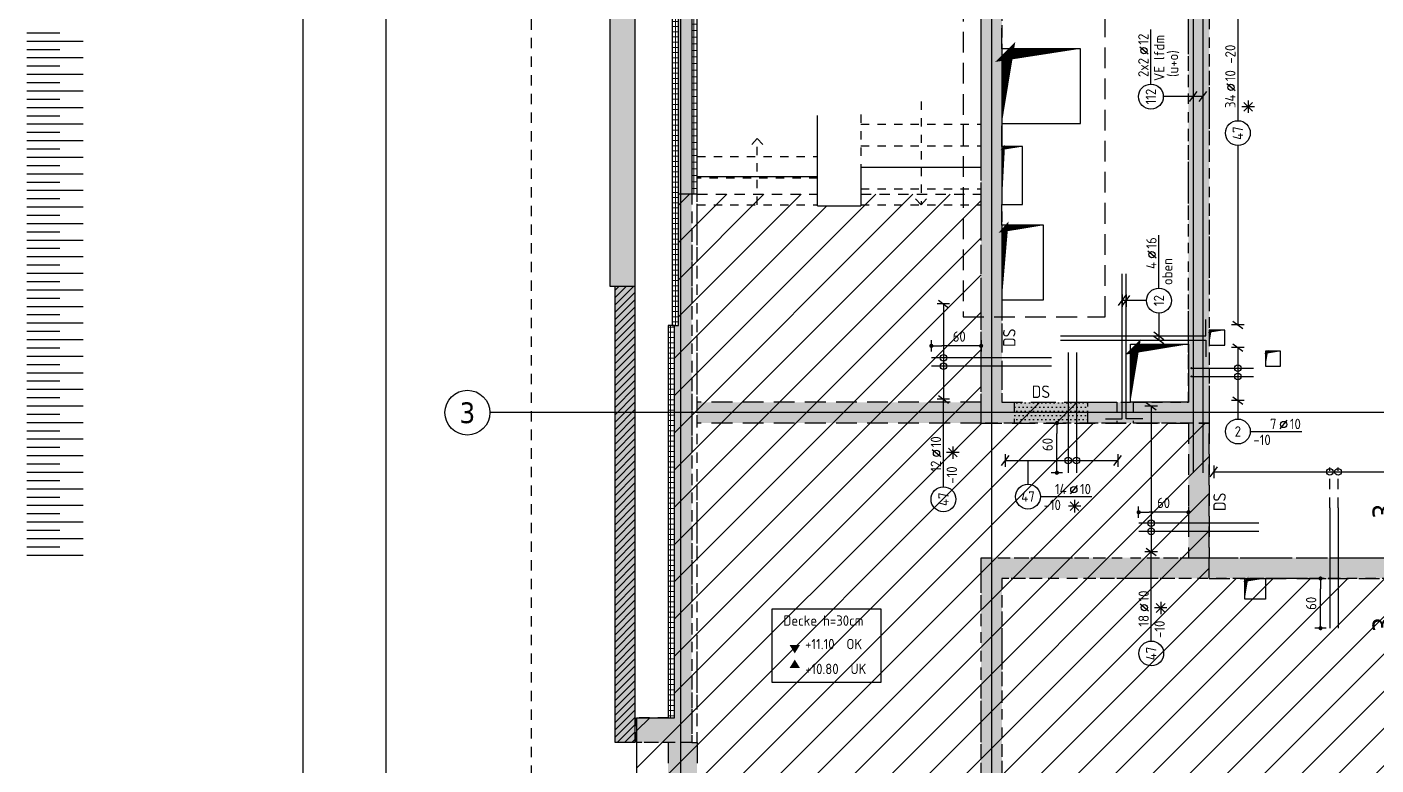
# Model space of a CAD drawing. Extents: x -10 to 101, y -7 to 49.
# Drawn here: x -3.33 to 12.94, y 25.45 to 34.35 of the extents above; entities that cross this region are included whole.
import ezdxf
from ezdxf.enums import TextEntityAlignment as Align

# ---------------------------------------------------------------- set-up
doc = ezdxf.new("R2010")
doc.units = 0
doc.header["$LTSCALE"] = 0.5
for name, pattern in [('AUSGEZOGEN', [1000.01, 1000, 0.01]), ('DASHED', [0.75, 0.5, -0.25]), ('DOT', [0.175, 0.05, -0.125]), ('HIDDEN', [0.375, 0.25, -0.125]), ('HIDDEN2', [0.187, 0.125, -0.062]), ('HIDDEN4', [0.12, 0.02, -0.1]), ('PUNKT', [0.175, 0.05, -0.125]), ('STRICHLINIE', [0.75, 0.5, -0.25]), ('STRICHPUNKT2', [0.55, 0.25, -0.125, 0.05, -0.125]), ('VERDECKT', [0.375, 0.25, -0.125])]:
    doc.linetypes.add(name, pattern=pattern)
for name, color, linetype in [('2.OG', 7, 'Continuous'), ('ACHSEN', 7, 'Continuous'), ('AFU', 7, 'Continuous'), ('Bestand', 7, 'Continuous'), ('BETON', 7, 'Continuous'), ('Brüstung 2.OG', 7, 'Continuous'), ('DETAIL', 7, 'Continuous'), ('DRUEBER', 7, 'Continuous'), ('DS', 7, 'Continuous'), ('grau_hell', 7, 'Continuous'), ('grau_mittel', 7, 'Continuous'), ('HILFE', 7, 'Continuous'), ('koten', 7, 'Continuous'), ('MASSE', 7, 'Continuous'), ('MW', 7, 'Continuous'), ('OBJEKT', 7, 'Continuous'), ('RAHMEN', 7, 'Continuous'), ('RND', 7, 'Continuous'), ('SCHATTEN', 7, 'Continuous'), ('SCHNITTE', 7, 'Continuous'), ('SCHRAFF', 7, 'Continuous'), ('SFP_Achsen', 7, 'Continuous'), ('TEXT', 7, 'Continuous'), ('VERDECKT', 7, 'Continuous'), ('VERDECKT2', 7, 'Continuous')]:
    doc.layers.add(name, color=color, linetype=linetype)
doc.layers.add('zila_01_rb_02_stb-fertig_05_schraff', color=144, linetype='Continuous', lineweight=9)
doc.styles.add('helv', font='tahoma.ttf')
doc.styles.add('txt', font='isocp.shx')
doc.linetypes.add('AFU_50K', pattern='A,0.15,["/",Standard,S=0.2,R=0,X=-0.01,Y=-0.1],0.07,["/",Standard,S=0.2,R=0,X=-0.01,Y=-0.1],0.15', length=0.37)
doc.dimstyles.new('DOT_I', dxfattribs={"dimscale": 0.5, "dimtxt": 0.25, "dimasz": 0.25, "dimexe": 0.1, "dimexo": 0.3, "dimgap": 0.1, "dimtad": 1, "dimdec": 3, "dimzin": 3, "dimtxsty": 'txt', "dimblk": 'DOT', "dimblk1": 'DOT', "dimblk2": 'DOT', "dimsah": 1, "dimcen": 0.1, "dimse1": 1, "dimse2": 1, "dimazin": 0, "dimtfac": 1, "dimtdec": 4, "dimtix": 1, "dimtmove": 2, "dimatfit": 3, "dimfxl": 0, "dimtvp": 1, "dimtolj": 1, "dimtzin": 0, "dimarcsym": 0})

# ---------------------------------------------------------------- blocks, each defined once
blk = doc.blocks.new('DINA0')
at = {"layer": 'RAHMEN'}
blk.add_line((0, 84.1), (0, 0), dxfattribs=at)
at = {"layer": 'RAHMEN', "color": 5}
blk.add_line((2, 83.6), (2, 0.5), dxfattribs=at)
blk = doc.blocks.new('okrd_o')
at = {"layer": 'koten', "color": 7, "linetype": 'Continuous'}
blk.add_solid([(-0.125, 0.202), (0.125, 0.202), (0, 0)], dxfattribs=at)
at = {"layer": 'koten', "style": 'txt'}
blk.add_attdef('OKRD', (0.25, 0.1), '', height=0.25, dxfattribs=at)
blk = doc.blocks.new('okrd_u')
at = {"layer": 'koten', "color": 7, "linetype": 'Continuous'}
blk.add_solid([(-0.125, -0.202), (0.125, -0.202), (0, 0)], dxfattribs=at)
at = {"layer": 'koten', "style": 'txt'}
blk.add_attdef('OKRD', (0.25, -0.35), '', height=0.25, dxfattribs=at)
blk = doc.blocks.new('lei_gre')
at = {"layer": 'RND', "color": 7, "linetype": 'Continuous'}
for p, q in [((-0.09, -0.12), (0.09, 0.12)), ((0, 0.15), (0, -0.15))]:
    blk.add_line(p, q, dxfattribs=at)
blk = doc.blocks.new('RND_LEI')
at = {"layer": 'RND', "color": 7, "linetype": 'Continuous'}
blk.add_line((1.022, 0.066), (1.19, 0.27), dxfattribs=at)
for centre, radius in [((0, 0), 0.3), ((1.106, 0.168), 0.075)]:
    blk.add_circle(centre, radius, dxfattribs=at)
at = {"layer": 'RND', "color": 7, "linetype": 'Continuous', "style": 'txt'}
blk.add_attdef('POSL', text='', height=0.25, dxfattribs=at).set_placement((0, 0), align=Align.MIDDLE)
blk.add_attdef('ANZ', text='', height=0.25, dxfattribs=at).set_placement((0.931, 0.057), align=Align.RIGHT)
for tag, p in [('DUM', (1.253, 0.057)), ('ABSTD', (1.674, 0.057)), ('POSTXT', (0.374, -0.327))]:
    blk.add_attdef(tag, p, '', height=0.25, dxfattribs=at)
blk = doc.blocks.new('SCHN-1')
at = {"layer": 'SCHNITTE', "color": 5, "linetype": 'Continuous'}
blk.add_lwpolyline([(0.54, 0.125), (0, 0.485), (-0.54, 0.125)], close=True, dxfattribs=at)
at = {"layer": 'SCHNITTE', "color": 6, "linetype": 'Continuous', "style": 'helv'}
blk.add_attdef('SCHN-1', text='', height=0.5, dxfattribs=at).set_placement((0, 0.635), align=Align.CENTER)
blk = doc.blocks.new('DOT')
at = {"layer": 'MASSE', "color": 7, "linetype": 'Continuous'}
for p, q in [((0, 0), (-1, 0)), ((0, 0.54), (0, -0.54))]:
    blk.add_line(p, q, dxfattribs=at)
at = {"layer": 'MASSE', "color": 7, "linetype": 'Continuous', "const_width": 0.2}
blk.add_lwpolyline([(-0.1, 0, 1), (0.1, 0, 1)], format="xyb", close=True, dxfattribs=at)
blk = doc.blocks.new('*D163')
at = {"layer": 'Defpoints', "color": 0, "linetype": 'AUSGEZOGEN', "transparency": 16777216}
for p in [(7.579, 30.507), (7.579, 30.507), (8.179, 30.507)]:
    blk.add_point(p, dxfattribs=at)
at = {"layer": 'MASSE', "color": 0, "linetype": 'AUSGEZOGEN', "lineweight": -2, "transparency": 16777216}
blk.add_line((8.054, 30.507), (7.704, 30.507), dxfattribs=at)
at = {"layer": 'MASSE', "color": 0, "linetype": 'AUSGEZOGEN', "lineweight": -2, "transparency": 16777216, "xscale": 0.125, "yscale": 0.125, "zscale": 0.125, "rotation": 180}
blk.add_blockref('DOT', (7.579, 30.507), dxfattribs=at)
at = {"layer": 'MASSE', "color": 0, "linetype": 'AUSGEZOGEN', "lineweight": -2, "transparency": 16777216, "xscale": 0.125, "yscale": 0.125, "zscale": 0.125}
blk.add_blockref('DOT', (8.179, 30.507), dxfattribs=at)
at = {"layer": 'MASSE', "color": 0, "linetype": 'AUSGEZOGEN', "transparency": 16777216, "insert": (7.915, 30.619), "char_height": 0.125, "attachment_point": 5, "style": 'txt'}
blk.add_mtext('\\A1;60', dxfattribs=at)
blk = doc.blocks.new('748860')
at = {"layer": 'HILFE', "color": 102, "linetype": 'AUSGEZOGEN'}
for p, q in [((0.075, 0), (-0.075, 0)), ((0.053, -0.053), (-0.053, 0.053)), ((0.053, 0.053), (-0.053, -0.053)), ((0, 0.075), (0, -0.075))]:
    blk.add_line(p, q, dxfattribs=at)
blk = doc.blocks.new('*D164')
at = {"layer": 'Defpoints', "color": 0, "linetype": 'AUSGEZOGEN', "transparency": 16777216}
for p in [(9.093, 29.576), (9.093, 29.576), (9.093, 28.976)]:
    blk.add_point(p, dxfattribs=at)
at = {"layer": 'MASSE', "color": 0, "linetype": 'AUSGEZOGEN', "lineweight": -2, "transparency": 16777216}
blk.add_line((9.093, 29.101), (9.093, 29.451), dxfattribs=at)
at = {"layer": 'MASSE', "color": 0, "linetype": 'AUSGEZOGEN', "lineweight": -2, "transparency": 16777216, "xscale": 0.125, "yscale": 0.125, "zscale": 0.125}
for p, rotation in [((9.093, 29.576), 90), ((9.093, 28.976), 270)]:
    blk.add_blockref('DOT', p, dxfattribs=dict(at, rotation=rotation))
at = {"layer": 'MASSE', "color": 0, "linetype": 'AUSGEZOGEN', "transparency": 16777216, "insert": (8.981, 29.317), "char_height": 0.125, "attachment_point": 5, "rotation": 90, "style": 'txt'}
blk.add_mtext('\\A1;60', dxfattribs=at)
blk = doc.blocks.new('*D165')
at = {"layer": 'Defpoints', "color": 0, "linetype": 'AUSGEZOGEN', "transparency": 16777216}
for p in [(10.079, 28.5), (10.079, 28.5), (10.679, 28.5)]:
    blk.add_point(p, dxfattribs=at)
at = {"layer": 'MASSE', "color": 0, "linetype": 'AUSGEZOGEN', "lineweight": -2, "transparency": 16777216}
blk.add_line((10.554, 28.5), (10.204, 28.5), dxfattribs=at)
at = {"layer": 'MASSE', "color": 0, "linetype": 'AUSGEZOGEN', "lineweight": -2, "transparency": 16777216, "xscale": 0.125, "yscale": 0.125, "zscale": 0.125, "rotation": 180}
blk.add_blockref('DOT', (10.079, 28.5), dxfattribs=at)
at = {"layer": 'MASSE', "color": 0, "linetype": 'AUSGEZOGEN', "lineweight": -2, "transparency": 16777216, "xscale": 0.125, "yscale": 0.125, "zscale": 0.125}
blk.add_blockref('DOT', (10.679, 28.5), dxfattribs=at)
at = {"layer": 'MASSE', "color": 0, "linetype": 'AUSGEZOGEN', "transparency": 16777216, "insert": (10.379, 28.612), "char_height": 0.125, "attachment_point": 5, "style": 'txt'}
blk.add_mtext('\\A1;60', dxfattribs=at)
blk = doc.blocks.new('*D167')
at = {"layer": 'Defpoints', "color": 0, "linetype": 'AUSGEZOGEN', "transparency": 16777216}
for p in [(12.272, 27.701), (12.272, 27.701), (12.272, 27.101)]:
    blk.add_point(p, dxfattribs=at)
at = {"layer": 'MASSE', "color": 0, "linetype": 'AUSGEZOGEN', "lineweight": -2, "transparency": 16777216}
blk.add_line((12.272, 27.226), (12.272, 27.576), dxfattribs=at)
at = {"layer": 'MASSE', "color": 0, "linetype": 'AUSGEZOGEN', "lineweight": -2, "transparency": 16777216, "xscale": 0.125, "yscale": 0.125, "zscale": 0.125}
for p, rotation in [((12.272, 27.701), 90), ((12.272, 27.101), 270)]:
    blk.add_blockref('DOT', p, dxfattribs=dict(at, rotation=rotation))
at = {"layer": 'MASSE', "color": 0, "linetype": 'AUSGEZOGEN', "transparency": 16777216, "insert": (12.159, 27.401), "char_height": 0.125, "attachment_point": 5, "rotation": 90, "style": 'txt'}
blk.add_mtext('\\A1;60', dxfattribs=at)

msp = doc.modelspace()

# ---------------------------------------------------------------- hatches: boundary and pattern name
at = {"layer": '2.OG'}
h = msp.add_hatch(dxfattribs=at)
h.set_pattern_fill('DOTS', scale=0.8, double=1)
h.set_pattern_definition([(0, (-74.13047, 127.732794), (0.025, 0.05), [0, -0.05])])
h.paths.add_polyline_path([(4.4795, 26.0212), (4.0295, 26.0212), (4.0295, 25.7212), (4.6895, 25.7212), (4.6895, 37.5263), (8.1795, 37.5263), (8.1795, 29.5763), (8.5795, 29.5763), (8.5795, 29.8263), (8.4295, 29.8263), (8.4295, 37.5263), (10.6795, 37.5263), (10.6795, 29.8263), (9.4645, 29.8263), (9.4645, 29.5763), (10.9295, 29.5763), (10.9295, 37.8263), (4.5295, 37.8263), (4.5295, 30.7513), (4.4795, 30.7513)])
h.paths.add_polyline_path([(36.9295, 37.8263), (36.9295, 29.5763), (38.3945, 29.5763), (38.3945, 29.8263), (37.1795, 29.8263), (37.1795, 37.5263), (39.4295, 37.5263), (39.4295, 29.8263), (39.2795, 29.8263), (39.2795, 29.5763), (39.6795, 29.5763), (39.6795, 37.5263), (43.1545, 37.5263), (43.1545, 32.5113), (43.4545, 32.5113), (43.4545, 37.8263)])
h.paths.add_polyline_path([(43.1545, 29.5763), (43.4545, 29.5763), (43.4545, 30.6413), (43.1545, 30.6413)])
h.paths.add_polyline_path([(34.4795, 30.3263), (34.2295, 30.3263), (34.2295, 29.6313), (34.4795, 29.6313)])
h.paths.add_polyline_path([(32.1295, 29.6313), (32.3795, 29.6313), (32.3795, 30.3263), (32.1295, 30.3263)])
h.paths.add_polyline_path([(30.4795, 30.2263), (30.4795, 29.6313), (30.7295, 29.6313), (30.7295, 30.4763), (29.7045, 30.4763), (29.7045, 36.3663), (29.4045, 36.3663), (29.4045, 30.4763), (28.3795, 30.4763), (28.3795, 29.6313), (28.6295, 29.6313), (28.6295, 30.2263)])
h.paths.add_polyline_path([(26.7295, 29.6313), (26.9795, 29.6313), (26.9795, 30.3263), (26.7295, 30.3263)])
h.paths.add_polyline_path([(24.8795, 30.3263), (24.6295, 30.3263), (24.6295, 29.6313), (24.8795, 29.6313)])
h.paths.add_polyline_path([(23.2295, 30.3263), (22.9795, 30.3263), (22.9795, 29.6313), (23.2295, 29.6313)])
h.paths.add_polyline_path([(21.1295, 30.3263), (20.8795, 30.3263), (20.8795, 29.6313), (21.1295, 29.6313)])
h.paths.add_polyline_path([(19.2295, 29.6313), (19.4795, 29.6313), (19.4795, 30.3263), (19.2295, 30.3263)])
h.paths.add_polyline_path([(17.3795, 30.3263), (17.1295, 30.3263), (17.1295, 29.6313), (17.3795, 29.6313)])
h.paths.add_polyline_path([(15.7295, 30.3263), (15.4795, 30.3263), (15.4795, 29.6313), (15.7295, 29.6313)])
h.paths.add_polyline_path([(13.6295, 30.3263), (13.3795, 30.3263), (13.3795, 29.6313), (13.6295, 29.6313)])
h.paths.add_polyline_path([(14.7045, 37.5263), (14.7045, 37.8263), (14.4045, 37.8263), (14.4045, 37.5263)])
h.paths.add_polyline_path([(22.2045, 37.8263), (21.9045, 37.8263), (21.9045, 37.5263), (22.2045, 37.5263)])
h.paths.add_polyline_path([(29.7045, 37.8263), (29.4045, 37.8263), (29.4045, 37.3763), (29.7045, 37.3763)])
h.paths.add_polyline_path([(43.1545, 23.3013), (43.4545, 23.3013), (43.4545, 23.6013), (43.1545, 23.6013)])
h.paths.add_polyline_path([(37.1795, 23.3263), (37.1795, 24.0363), (36.9295, 24.0363), (36.9295, 23.5763), (34.2295, 23.5763), (34.2295, 25.5513), (36.9295, 25.5513), (36.9295, 25.0863), (37.1795, 25.0863), (37.1795, 25.951), (36.9295, 25.951), (36.9295, 25.8013), (32.3895, 25.8013), (32.3895, 25.5513), (33.9795, 25.5513), (33.9795, 23.5763), (32.3895, 23.5763), (32.3895, 23.3263)], flags=17)
h.paths.add_polyline_path([(20.2295, 23.5763), (20.2295, 26.9213), (21.3545, 26.9213), (21.3545, 27.1713), (20.2295, 27.1713), (20.2295, 27.9513), (17.4645, 27.9513), (17.4645, 27.7013), (17.6145, 27.7013), (17.6145, 26.5113), (14.7645, 26.5113), (14.7645, 27.7013), (16.5795, 27.7013), (16.5795, 27.9513), (8.1795, 27.9513), (8.1795, 23.3263), (8.5795, 23.3263), (8.5795, 23.5763), (8.4295, 23.5763), (8.4295, 27.7013), (14.5145, 27.7013), (14.5145, 23.5763), (14.3645, 23.5763), (14.3645, 23.3263), (14.9145, 23.3263), (14.9145, 23.5763), (14.7645, 23.5763), (14.7645, 26.2613), (17.6145, 26.2613), (17.6145, 23.5763), (15.9245, 23.5763), (15.9245, 23.3263), (31.5045, 23.3263), (31.5045, 23.5763), (31.3545, 23.5763), (31.3545, 25.5513), (31.5045, 25.5513), (31.5045, 25.8013), (31.3545, 25.8013), (31.3545, 27.7013), (36.9295, 27.7013), (36.9295, 26.836), (37.1795, 26.836), (37.1795, 27.9513), (31.1045, 27.9513), (31.1045, 27.1713), (30.0545, 27.1713), (30.0545, 26.9213), (31.1045, 26.9213), (31.1045, 23.5763)])
h.paths.add_polyline_path([(19.9795, 27.7013), (19.0295, 27.7013), (19.0295, 23.5763), (19.9795, 23.5763)], flags=16)
h.paths.add_polyline_path([(17.8645, 23.5763), (18.7795, 23.5763), (18.7795, 27.7013), (17.8645, 27.7013)], flags=16)
h.paths.add_polyline_path([(9.5895, 23.5763), (9.5895, 23.3263), (13.3545, 23.3263), (13.3545, 23.5763)], flags=17)
h.paths.add_polyline_path([(22.7545, 27.1713), (22.7545, 26.9213), (25.1045, 26.9213), (25.1045, 27.1713)], flags=17)
h.paths.add_polyline_path([(28.6545, 26.9213), (28.6545, 27.1713), (26.5045, 27.1713), (26.5045, 26.9213)], flags=17)
h.paths.add_polyline_path([(4.4795, 22.3263), (4.6895, 22.3263), (4.6895, 23.6712), (4.0295, 23.6712), (4.0295, 23.3712), (4.4795, 23.3712)])
at = {"layer": 'Brüstung 2.OG', "linetype": 'AUSGEZOGEN'}
h = msp.add_hatch(dxfattribs=at)
h.set_pattern_fill('DOTS', color=102, scale=0.8, double=1)
h.set_pattern_definition([(0, (-72.23863, 179.21809), (0.025, 0.05), [0, -0.05])])
h.paths.add_polyline_path([(8.5795, 29.8263), (8.5795, 29.5763), (9.4645, 29.5763), (9.4645, 29.8263)])
at = {"layer": 'grau_hell'}
h = msp.add_hatch(color=9, dxfattribs=at)
h.paths.add_polyline_path([(3.7645, 25.7212), (4.0045, 25.7212), (4.0045, 31.2212), (3.7645, 31.2212)])
h.paths.add_polyline_path([(4.0045, 38.8012), (3.7045, 38.8012), (3.7045, 37.0212), (2.7545, 37.0212), (2.7545, 36.8212), (3.7045, 36.8212), (3.7045, 31.2212), (4.0045, 31.2212)])
h.paths.add_polyline_path([(4.0045, 38.8212), (4.0045, 39.0712), (2.7545, 39.0712), (2.7545, 38.8212)])
h.paths.add_polyline_path([(3.7045, 22.3263), (4.0045, 22.3263), (4.0045, 23.6712), (3.7045, 23.6712)])
at = {"layer": 'grau_hell', "linetype": 'AUSGEZOGEN'}
h = msp.add_hatch(dxfattribs=at)
h.set_pattern_fill('ANSI31', color=9, scale=0.1, style=0, double=1)
h.set_pattern_definition([(45, (-3e-14, 40.2461), (-0.2245064, 0.2245064), [])])
h.paths.add_polyline_path([(31.3545, 23.3263), (19.9795, 23.3263), (19.9795, 23.5763), (17.8645, 23.5763), (17.8645, 27.7013), (17.4645, 27.7013), (17.4645, 27.9513), (16.5795, 27.9513), (16.5795, 27.7013), (10.9295, 27.7013), (10.9295, 29.5763), (9.4645, 29.5763), (9.4645, 29.8263), (8.5795, 29.8263), (8.5795, 29.5763), (8.1795, 29.5763), (8.1795, 32.3363), (6.7295, 32.3363), (6.7295, 32.1963), (6.2045, 32.1963), (6.2045, 32.3363), (4.5295, 32.3363), (4.5295, 30.7513), (4.4795, 30.7513), (4.4795, 26.0213), (4.0245, 26.0213), (4.0245, 23.3713), (4.4795, 23.3713), (4.4795, 22.3263), (43.4545, 22.3263), (43.4545, 33.1963), (41.7045, 33.1963), (41.1295, 33.1963), (41.1295, 33.3363), (39.6795, 33.3363), (39.6795, 29.5763), (39.2795, 29.5763), (39.2795, 29.8263), (38.3945, 29.8263), (38.3945, 29.5763), (36.9294, 29.5763), (36.9294, 27.7013), (31.3545, 27.7013)])
at = {"layer": 'grau_hell'}
h = msp.add_hatch(color=9, dxfattribs=at)
h.paths.add_polyline_path([(9.8145, 29.8263), (9.8145, 29.7013), (10.0145, 29.7013), (10.0145, 29.8263), (9.9795, 29.8263)])
h.paths.add_polyline_path([(9.8145, 29.7013), (9.8145, 29.5763), (10.0145, 29.5763), (10.0145, 29.7013)])
at = {"layer": 'grau_mittel'}
h = msp.add_hatch(color=61, dxfattribs=at)
h.paths.add_polyline_path([(4.5295, 37.8263), (4.5295, 32.3363), (4.6895, 32.3363), (4.6895, 37.5263), (8.1795, 37.5263), (8.1795, 32.6613), (8.1795, 29.5763), (8.5795, 29.5763), (8.5795, 29.8263), (8.4295, 29.8263), (8.4295, 37.5263), (8.6295, 37.5263), (10.6795, 37.5263), (10.6795, 29.8263), (10.0145, 29.8263), (10.0145, 29.5763), (10.9295, 29.5763), (10.9295, 37.8263)])
h.paths.add_polyline_path([(8.1795, 29.5763), (8.1795, 29.8263), (4.7545, 29.8263), (4.7545, 29.5763)], flags=17)
h.paths.add_polyline_path([(9.4645, 29.5763), (9.4645, 29.8263), (8.5795, 29.8263), (8.5795, 29.5763)], flags=17)
h.paths.add_polyline_path([(9.8145, 29.5763), (9.8145, 29.8263), (9.4645, 29.8263), (9.4645, 29.5763)], flags=17)
h.paths.add_polyline_path([(10.6795, 27.9513), (10.9295, 27.9513), (10.9295, 29.5763), (10.6795, 29.5763)])
h.paths.add_polyline_path([(8.1795, 27.9513), (8.1795, 23.3263), (8.5795, 23.3263), (8.5795, 23.5763), (8.4295, 23.5763), (8.4295, 27.7013), (14.5145, 27.7013), (14.5145, 27.2063), (14.7645, 27.2063), (14.7645, 27.7013), (14.9145, 27.7013), (15.8245, 27.7013), (15.8245, 27.9513)])
h.paths.add_polyline_path([(4.4795, 26.0213), (4.4045, 26.0213), (4.0245, 26.0213), (4.0245, 25.7213), (4.6895, 25.7213), (4.6895, 32.3363), (4.5295, 32.3363), (4.5295, 30.7513), (4.4795, 30.7513)])
h.paths.add_polyline_path([(4.4045, 23.6713), (4.6895, 23.6713), (4.7545, 23.6713), (4.7545, 25.7212), (4.6895, 25.7212), (4.4045, 25.7212)])
h.paths.add_polyline_path([(43.4545, 23.6013), (43.1545, 23.6013), (43.1545, 23.3013), (43.4545, 23.3013)])
h.paths.add_polyline_path([(43.4545, 29.5763), (43.1545, 29.5763), (43.1545, 23.6013), (43.4545, 23.6013)])
h.paths.add_polyline_path([(43.1545, 30.3263), (43.1545, 29.5763), (43.4545, 29.5763), (43.4545, 30.3263)], flags=17)
h.paths.add_polyline_path([(43.1545, 30.3263), (43.4545, 30.3263), (43.4545, 32.8263), (43.1545, 32.8263)], flags=17)
h.paths.add_polyline_path([(43.1545, 32.8263), (43.4545, 32.8263), (43.4545, 33.1963), (43.1545, 33.1963)])
h.paths.add_polyline_path([(43.1545, 33.1963), (43.4545, 33.1963), (43.4545, 37.8263), (36.9295, 37.8263), (36.9295, 29.5763), (37.9945, 29.5763), (37.9945, 29.8263), (37.1795, 29.8263), (37.1795, 37.5263), (39.4295, 37.5263), (39.4295, 29.8263), (39.2795, 29.8263), (39.2795, 29.5763), (39.6795, 29.5763), (39.6795, 37.5263), (43.1545, 37.5263)])
h.paths.add_polyline_path([(38.1945, 29.8263), (38.1945, 29.5763), (39.2795, 29.5763), (39.2795, 29.8263)], flags=17)
h.paths.add_polyline_path([(39.6795, 29.8263), (39.6795, 29.5763), (43.1545, 29.5763), (43.1545, 29.8263)], flags=17)
h.paths.add_polyline_path([(36.9295, 28.5013), (37.1795, 28.5013), (37.1795, 29.5763), (36.9295, 29.5763)])
h.paths.add_polyline_path([(36.9295, 37.5263), (36.9295, 37.8263), (29.7045, 37.8263), (29.7045, 37.5263)])
h.paths.add_polyline_path([(29.7045, 37.8263), (29.4045, 37.8263), (29.4045, 37.5263), (29.7045, 37.5263)])
h.paths.add_polyline_path([(29.4045, 37.5263), (29.4045, 37.8263), (22.2045, 37.8263), (22.2045, 37.5263)])
h.paths.add_polyline_path([(21.9045, 37.5263), (22.2045, 37.5263), (22.2045, 37.8263), (21.9045, 37.8263)])
h.paths.add_polyline_path([(21.9045, 37.5263), (21.9045, 37.8263), (14.7045, 37.8263), (14.7045, 37.5263)])
h.paths.add_polyline_path([(14.4045, 37.5263), (14.7045, 37.5263), (14.7045, 37.8263), (14.4045, 37.8263)])
h.paths.add_polyline_path([(10.9295, 37.8263), (10.9295, 37.5263), (14.4045, 37.5263), (14.4045, 37.8263)])
h.paths.add_polyline_path([(16.2245, 27.9513), (16.2245, 27.7013), (16.5795, 27.7013), (16.5795, 27.9513)])
h.paths.add_polyline_path([(16.5795, 27.9513), (16.5795, 27.7013), (17.4645, 27.7013), (17.4645, 27.9513)])
h.paths.add_polyline_path([(18.7795, 27.7013), (18.7795, 23.5763), (17.8645, 23.5763), (16.4495, 23.5763), (16.4495, 23.3263), (20.5295, 23.3263), (20.5295, 23.5763), (19.0295, 23.5763), (19.0295, 27.7013), (19.9795, 27.7013), (19.9795, 26.9213), (21.3545, 26.9213), (21.3545, 27.1713), (20.2295, 27.1713), (20.2295, 27.4213), (20.2295, 27.9513), (17.4645, 27.9513), (17.4645, 27.7013)])
h.paths.add_polyline_path([(16.0495, 23.3263), (16.2495, 23.3263), (16.2495, 23.5763), (16.0495, 23.5763)])
h.paths.add_polyline_path([(14.9145, 23.5763), (14.9145, 23.3263), (16.0495, 23.3263), (16.0495, 23.5763)], flags=17)
h.paths.add_polyline_path([(14.9145, 23.3263), (14.9145, 23.5763), (14.7645, 23.5763), (14.7644, 26.0113), (14.7644, 26.2613), (15.0145, 26.2613), (16.1245, 26.2613), (16.1245, 26.5113), (14.7645, 26.5113), (14.7645, 26.6613), (14.7645, 27.0563), (14.5145, 27.0563), (14.5145, 23.5763), (14.3645, 23.5763), (14.3645, 23.3263)])
h.paths.add_polyline_path([(17.8645, 26.2613), (17.8645, 26.5113), (16.3245, 26.5113), (16.3245, 26.2613)])
h.paths.add_polyline_path([(13.3545, 23.5763), (13.3545, 23.3263), (14.3645, 23.3263), (14.3645, 23.5763)])
h.paths.add_polyline_path([(13.1545, 23.3263), (13.3545, 23.3263), (13.3545, 23.5763), (13.1545, 23.5763)], flags=16)
h.paths.add_polyline_path([(12.9545, 23.3263), (12.9545, 23.5763), (9.9895, 23.5763), (9.9895, 23.3263)], flags=16)
h.paths.add_polyline_path([(9.5895, 23.3263), (9.7895, 23.3263), (9.7895, 23.5763), (9.5895, 23.5763)], flags=16)
h.paths.add_polyline_path([(8.5795, 23.5763), (8.5795, 23.3263), (9.5895, 23.3263), (9.5895, 23.5763)], flags=16)
h.paths.add_polyline_path([(25.2995, 23.3263), (25.2995, 23.5763), (20.7295, 23.5763), (20.7295, 23.3263)])
h.paths.add_polyline_path([(26.3095, 23.3263), (26.3095, 23.5763), (25.2995, 23.5763), (25.2995, 23.3263)])
h.paths.add_polyline_path([(26.3095, 23.5763), (26.3095, 23.3263), (29.9045, 23.3263), (29.9045, 23.5763)])
h.paths.add_polyline_path([(31.5045, 23.3263), (31.5045, 23.5763), (31.3545, 23.5763), (31.3545, 25.3513), (31.1045, 25.3513), (31.1045, 23.5763), (30.1045, 23.5763), (30.1045, 23.3263)])
h.paths.add_polyline_path([(32.3895, 23.3263), (32.3895, 23.5763), (31.5045, 23.5763), (31.5045, 23.3263)])
h.paths.add_polyline_path([(33.0945, 23.3263), (33.0945, 23.5763), (32.3895, 23.5763), (32.3895, 23.3263)])
h.paths.add_polyline_path([(34.2295, 23.5763), (34.2295, 25.5513), (36.9295, 25.5513), (36.9295, 25.0863), (37.1795, 25.0863), (37.1795, 25.3363), (37.0995, 25.3363), (37.0995, 25.4863), (37.1795, 25.4863), (37.1795, 25.951), (36.9295, 25.951), (36.9295, 25.8013), (32.3895, 25.8013), (32.3895, 25.5513), (33.9795, 25.5513), (33.9795, 23.5763), (33.6945, 23.5763), (33.6945, 23.3263), (37.1795, 23.3263), (37.1795, 25.0863), (36.9295, 25.0863), (36.9295, 23.5763)])
h.paths.add_polyline_path([(37.1795, 26.836), (36.9295, 26.836), (36.9295, 25.951), (37.1795, 25.951)])
h.paths.add_polyline_path([(37.1795, 27.1013), (36.9295, 27.1013), (36.9295, 26.836), (37.1795, 26.836)])
h.paths.add_polyline_path([(36.6295, 27.9513), (36.6295, 27.7013), (37.1795, 27.7013), (37.1795, 27.9513)])
h.paths.add_polyline_path([(33.3345, 27.9513), (33.3345, 27.7013), (36.0295, 27.7013), (36.0295, 27.9513)])
h.paths.add_polyline_path([(32.7345, 27.7013), (32.7345, 27.9513), (31.1045, 27.9513), (31.1045, 27.1713), (30.6045, 27.1713), (30.0545, 27.1713), (30.0545, 26.9213), (31.3545, 26.9213), (31.3545, 27.7013)])
h.paths.add_polyline_path([(31.1045, 25.5513), (31.5045, 25.5513), (31.5045, 25.8013), (31.3545, 25.8013), (31.3545, 26.7219), (31.1045, 26.7219)])
h.paths.add_polyline_path([(32.3895, 25.5513), (32.3895, 25.8013), (31.5045, 25.8013), (31.5045, 25.5513)])
h.paths.add_polyline_path([(28.6545, 26.9213), (28.6545, 27.1713), (26.5045, 27.1713), (26.5045, 26.9213)])
h.paths.add_polyline_path([(22.7545, 27.1713), (22.7545, 26.9213), (25.1045, 26.9213), (25.1045, 27.1713)])
h.paths.add_polyline_path([(13.6295, 30.3263), (13.3795, 30.3263), (13.3795, 29.6313), (13.6295, 29.6313)])
h.paths.add_polyline_path([(15.4795, 29.6313), (15.7295, 29.6313), (15.7295, 30.3263), (15.4795, 30.3263)])
h.paths.add_polyline_path([(17.3795, 30.3263), (17.1295, 30.3263), (17.1295, 29.6313), (17.3795, 29.6313)])
h.paths.add_polyline_path([(19.4795, 30.3263), (19.2295, 30.3263), (19.2295, 29.6313), (19.4795, 29.6313)])
h.paths.add_polyline_path([(20.8795, 29.6313), (21.1295, 29.6313), (21.1295, 30.3263), (20.8795, 30.3263)])
h.paths.add_polyline_path([(23.2295, 30.3263), (22.9795, 30.3263), (22.9795, 29.6313), (23.2295, 29.6313)])
h.paths.add_polyline_path([(24.6295, 29.6313), (24.8795, 29.6313), (24.8795, 30.3263), (24.6295, 30.3263)])
h.paths.add_polyline_path([(26.9795, 30.3263), (26.7295, 30.3263), (26.7295, 29.6313), (26.9795, 29.6313)])
h.paths.add_polyline_path([(28.6295, 30.3263), (28.3795, 30.3263), (28.3795, 29.6313), (28.6295, 29.6313)])
h.paths.add_polyline_path([(30.7295, 30.3263), (30.4795, 30.3263), (30.4795, 29.6313), (30.7295, 29.6313)])
h.paths.add_polyline_path([(32.3795, 30.3263), (32.1295, 30.3263), (32.1295, 29.6313), (32.3795, 29.6313)])
h.paths.add_polyline_path([(34.2295, 29.6313), (34.4795, 29.6313), (34.4795, 30.3263), (34.2295, 30.3263)])
h.paths.add_polyline_path([(43.1545, 22.3263), (43.4545, 22.3263), (43.4545, 23.3013), (43.1545, 23.3013)])
h.paths.add_polyline_path([(4.4795, 22.3263), (4.6895, 22.3263), (4.6895, 23.6713), (4.0245, 23.6713), (4.0245, 23.3713), (4.4045, 23.3712), (4.4795, 23.3713)])
at = {"layer": 'SCHRAFF'}
h = msp.add_hatch(dxfattribs=at)
h.set_pattern_fill('ANSI33', color=8, scale=0.5, double=1)
h.set_pattern_definition([(45, (-74.13047, 77.7328), (-0.08838835, 0.08838835), []), (45, (-74.04208, 77.7328), (-0.08838835, 0.08838835), [0.0625, -0.03125])])
h.paths.add_polyline_path([(4.0045, 38.8012), (3.7045, 38.8012), (3.7045, 37.0212), (2.7545, 37.0212), (2.7545, 36.8212), (3.7045, 36.8212), (3.7045, 31.2212), (4.0045, 31.2212)])
h.paths.add_polyline_path([(4.0045, 38.8212), (4.0045, 39.0712), (2.7545, 39.0712), (2.7545, 38.8212)])
h.paths.add_polyline_path([(3.7045, 22.3263), (4.0045, 22.3263), (4.0045, 23.6712), (3.7045, 23.6712)])
h = msp.add_hatch(dxfattribs=at)
h.set_pattern_fill('ANSI31', color=8, scale=0.5, double=1)
h.set_pattern_definition([(45, (-74.13047, 77.732794), (-0.044194174, 0.044194174), [])])
h.paths.add_polyline_path([(4.0045, 31.2212), (3.7645, 31.2212), (3.7645, 25.7212), (4.0045, 25.7212)])
at = {"layer": 'zila_01_rb_02_stb-fertig_05_schraff', "linetype": 'AUSGEZOGEN'}
h = msp.add_hatch(dxfattribs=at)
h.set_pattern_fill('ANSI37', color=102, scale=0.5, angle=-45)
h.set_pattern_definition([(0, (-74.13047, 177.732794), (1e-17, 0.0625), []), (90, (-74.13047, 177.732794), (-0.0625, 2e-17), [])])
h.paths.add_polyline_path([(4.4545, 30.7513), (4.4795, 30.7513), (4.5295, 30.7513), (4.5295, 37.8263), (4.4545, 37.8263)])
h.paths.add_polyline_path([(4.4795, 30.7513), (4.4545, 30.7513), (4.4045, 30.7513), (4.4045, 26.0213), (4.4795, 26.0213)])
h = msp.add_hatch(dxfattribs=at)
h.set_pattern_fill('ANSI37', color=102, scale=0.025, angle=-45)
h.set_pattern_definition([(0, (86.4705, 3.115296), (2e-17, 0.079375), []), (90, (86.4705, 3.115296), (-0.079375, 3e-17), [])])
h.paths.add_polyline_path([(4.7545, 37.5263), (4.6895, 37.5263), (4.6895, 32.3363), (4.7545, 32.3363)])

# ---------------------------------------------------------------- linework, layer by layer
at = {"layer": '2.OG', "color": 7, "linetype": 'PUNKT', "lineweight": -2}
for p, q in [((4.4545, 37.8263), (4.4545, 30.7513)), ((4.5295, 30.7513), (4.5295, 37.8263)), ((10.9295, 37.8263), (10.9295, 29.5763)), ((4.6895, 37.5263), (4.6895, 25.7212)), ((8.1795, 29.5763), (8.1795, 37.5263)), ((8.4295, 37.5263), (8.4295, 29.8263)), ((10.6795, 29.8263), (10.6795, 37.5263)), ((4.4545, 30.7513), (4.4795, 30.7513)), ((4.4795, 26.0212), (4.4795, 30.7513)), ((4.4795, 30.7513), (4.5295, 30.7513)), ((8.4295, 29.8263), (8.5795, 29.8263)), ((8.5795, 29.8263), (8.5795, 29.5763)), ((9.4645, 29.5763), (9.4645, 29.8263)), ((9.4645, 29.8263), (10.6795, 29.8263)), ((8.5795, 29.5763), (8.1795, 29.5763)), ((10.9295, 29.5763), (9.4645, 29.5763)), ((8.1795, 23.3263), (8.1795, 27.9513)), ((8.1795, 27.9513), (16.5795, 27.9513)), ((14.5145, 27.7013), (8.4295, 27.7013)), ((8.4295, 27.7013), (8.4295, 23.5763)), ((4.0245, 25.7212), (4.0245, 26.0212)), ((4.0245, 26.0212), (4.4795, 26.0212)), ((4.6895, 25.7212), (4.0245, 25.7212))]:
    msp.add_line(p, q, dxfattribs=at)
for points in [[(4.6895, 25.7212), (4.7545, 25.7212), (4.7545, 37.5263)], [(4.4795, 30.7513), (4.4045, 30.7513), (4.4045, 26.0212)]]:
    msp.add_lwpolyline(points, dxfattribs=at)
at = {"layer": 'ACHSEN', "color": 140, "linetype": 'AUSGEZOGEN'}
for p, q in [((4.5545, 39.8263), (4.5545, 22.3263)), ((8.3045, 39.8263), (8.3045, 22.3263)), ((43.4545, 29.7013), (2.2545, 29.7013))]:
    msp.add_line(p, q, dxfattribs=at)
at = {"layer": 'AFU', "color": 8, "linetype": 'AFU_50K'}
msp.add_line((4.6895, 32.3363), (4.5295, 32.3363), dxfattribs=at)
at = {"layer": 'Bestand', "color": 8, "linetype": 'AUSGEZOGEN'}
for p, q in [((4.0045, 38.8012), (4.0045, 31.2212)), ((3.7045, 31.2212), (3.7045, 36.8212)), ((4.0045, 31.2212), (3.7045, 31.2212)), ((3.7645, 25.7212), (3.7645, 31.2212)), ((4.0045, 31.2212), (4.0045, 25.7212)), ((4.0045, 25.7212), (3.7645, 25.7212))]:
    msp.add_line(p, q, dxfattribs=at)
at = {"layer": 'BETON', "color": 6, "linetype": 'AUSGEZOGEN', "lineweight": -2}
for p, q in [((4.4545, 37.8263), (4.4545, 30.7513)), ((4.5295, 30.7513), (4.5295, 37.8263)), ((4.6895, 37.5263), (4.6895, 32.3363)), ((4.4545, 30.7513), (4.4795, 30.7513)), ((4.4795, 26.0213), (4.4795, 30.7513)), ((4.4795, 30.7513), (4.5295, 30.7513)), ((4.4045, 26.0213), (4.4795, 26.0213))]:
    msp.add_line(p, q, dxfattribs=at)
at = {"layer": 'BETON', "color": 6, "linetype": 'AUSGEZOGEN'}
for p, q in [((4.7545, 32.3363), (4.7545, 37.5263)), ((8.1795, 32.6613), (8.1795, 37.5263)), ((6.2045, 32.5471), (4.7545, 32.5471)), ((6.2045, 32.1963), (6.2045, 32.5471)), ((6.7295, 32.6613), (6.7295, 32.1963)), ((6.7295, 32.6613), (8.1795, 32.6613)), ((4.7545, 32.3363), (4.6895, 32.3363)), ((6.2045, 32.1963), (6.7295, 32.1963)), ((4.0245, 26.0213), (4.0245, 23.3713)), ((4.0245, 26.0213), (4.4045, 26.0213))]:
    msp.add_line(p, q, dxfattribs=at)
for points in [[(8.4295, 33.1913), (9.3795, 33.1913), (9.3795, 34.0913), (8.4295, 34.0913)], [(8.4295, 32.2113), (8.6795, 32.2113), (8.6795, 32.9113), (8.4295, 32.9113)], [(8.4295, 31.0613), (8.9295, 31.0613), (8.9295, 31.9613), (8.4295, 31.9613)], [(10.9295, 30.5163), (11.1195, 30.5163), (11.1195, 30.6963), (10.9295, 30.6963)], [(9.9795, 30.5263), (10.6795, 30.5263), (10.6795, 29.8263), (9.9795, 29.8263)], [(11.6095, 30.2613), (11.7895, 30.2613), (11.7895, 30.4413), (11.6095, 30.4413)], [(11.3595, 27.7013), (11.6095, 27.7013), (11.6095, 27.4513), (11.3595, 27.4513)]]:
    msp.add_lwpolyline(points, close=True, dxfattribs=at)
at = {"layer": 'BETON', "color": 6, "linetype": 'AUSGEZOGEN', "lineweight": -2}
msp.add_lwpolyline([(4.4795, 30.7513), (4.4045, 30.7513), (4.4045, 26.0213)], dxfattribs=at)
at = {"layer": 'Brüstung 2.OG', "color": 102, "linetype": 'DOT'}
for p, q in [((8.5795, 29.8263), (9.4645, 29.8263)), ((9.4645, 29.5763), (8.5795, 29.5763))]:
    msp.add_line(p, q, dxfattribs=at)
at = {"layer": 'DETAIL', "color": 102, "linetype": 'STRICHLINIE'}
msp.add_lwpolyline([(7.9607, 38.0451), (7.9607, 30.856), (9.6731, 30.856), (9.6731, 38.0451)], close=True, dxfattribs=at)
at = {"layer": 'DRUEBER', "color": 102, "linetype": 'HIDDEN2'}
for p, q in [((7.4545, 33.4542), (7.4545, 32.2063)), ((5.4795, 33.0102), (5.3697, 32.8855)), ((5.4795, 32.2091), (5.4795, 33.0102)), ((5.4795, 33.0102), (5.5892, 32.8855)), ((7.4545, 32.2063), (7.3447, 32.3309)), ((7.4545, 32.2063), (7.5642, 32.3309))]:
    msp.add_line(p, q, dxfattribs=at)
at = {"layer": 'DRUEBER', "color": 171, "linetype": 'HIDDEN4'}
for p, q in [((6.7295, 33.298), (6.7295, 32.6613)), ((6.7295, 33.1813), (8.1795, 33.1813)), ((6.7295, 32.9213), (8.1795, 32.9213))]:
    msp.add_line(p, q, dxfattribs=at)
at = {"layer": 'DRUEBER', "color": 7, "linetype": 'DOT'}
for p, q in [((4.7545, 32.7913), (6.2045, 32.7913)), ((6.2045, 32.5313), (4.7545, 32.5313)), ((6.7295, 32.4013), (8.1795, 32.4013)), ((4.7545, 32.2063), (6.2045, 32.2063)), ((6.7295, 32.2063), (8.1795, 32.2063))]:
    msp.add_line(p, q, dxfattribs=at)
at = {"layer": 'DS', "color": 1, "linetype": 'DASHED'}
for p, q in [((8.4295, 34.0913), (8.4295, 34.5513)), ((8.4295, 32.9113), (8.4295, 33.1913)), ((8.1795, 29.5763), (8.1795, 32.6613)), ((8.4295, 31.9613), (8.4295, 32.2113)), ((8.4295, 31.0613), (8.4295, 29.8263)), ((8.4295, 29.8263), (9.9795, 29.8263)), ((8.1795, 29.5763), (10.9295, 29.5763)), ((10.9295, 27.7013), (10.9295, 29.5763)), ((10.9295, 27.9513), (17.4645, 27.9513)), ((10.9295, 27.7013), (11.3595, 27.7013)), ((11.6095, 27.7013), (16.5795, 27.7013))]:
    msp.add_line(p, q, dxfattribs=at)
at = {"layer": 'HILFE', "color": 102, "linetype": 'HIDDEN'}
msp.add_line((2.7545, 39.1712), (2.7545, 22.3263), dxfattribs=at)
at = {"layer": 'HILFE', "color": 102, "linetype": 'AUSGEZOGEN'}
msp.add_line((6.2045, 32.5471), (6.2045, 33.2849), dxfattribs=at)
at = {"layer": 'MW', "color": 180, "linetype": 'AUSGEZOGEN'}
for points in [[(-3.3272, 34.1836), (-2.6495, 34.1836)], [(-3.3272, 33.9836), (-2.6495, 33.9836)], [(-3.3272, 33.7836), (-2.6495, 33.7836)], [(-3.3272, 33.5836), (-2.6495, 33.5836)], [(-3.3272, 33.3836), (-2.6495, 33.3836)], [(-3.3272, 33.1836), (-2.6495, 33.1836)], [(-3.3272, 32.9836), (-2.6495, 32.9836)], [(-3.3272, 32.7836), (-2.6495, 32.7836)], [(-3.3272, 32.5836), (-2.6495, 32.5836)], [(-3.3272, 32.3836), (-2.6495, 32.3836)], [(-3.3272, 32.1836), (-2.6495, 32.1836)], [(-3.3272, 31.9836), (-2.6495, 31.9836)], [(-3.3272, 31.7836), (-2.6495, 31.7836)], [(-3.3272, 31.5836), (-2.6495, 31.5836)], [(-3.3272, 31.3836), (-2.6495, 31.3836)], [(-3.3272, 31.1836), (-2.6495, 31.1836)], [(-3.3272, 30.9836), (-2.6495, 30.9836)], [(-3.3272, 30.7836), (-2.6495, 30.7836)], [(-3.3272, 30.5836), (-2.6483, 30.5836)], [(-3.3272, 30.3836), (-2.6483, 30.3836)], [(-3.3272, 30.1836), (-2.6509, 30.1836)], [(-3.3272, 29.9836), (-2.6509, 29.9836)], [(-3.3272, 29.7836), (-2.6509, 29.7836)], [(-3.3272, 29.5836), (-2.6509, 29.5836)], [(-3.3272, 29.3836), (-2.6509, 29.3836)], [(-3.3272, 29.1836), (-2.6509, 29.1836)], [(-3.3272, 28.9836), (-2.6509, 28.9836)], [(-3.3272, 28.7836), (-2.6509, 28.7836)], [(-3.3272, 28.5836), (-2.6509, 28.5836)], [(-3.3272, 28.3836), (-2.6509, 28.3836)], [(-3.3272, 28.1836), (-2.6509, 28.1836)], [(-3.3272, 27.9836), (-2.6509, 27.9836)]]:
    msp.add_lwpolyline(points, dxfattribs=at)
at = {"layer": 'OBJEKT', "color": 1, "linetype": 'AUSGEZOGEN'}
msp.add_lwpolyline([(5.6576, 27.3334), (6.9694, 27.3334), (6.9694, 26.4443), (5.6576, 26.4443)], close=True, dxfattribs=at)
at = {"layer": 'RND', "color": 7, "linetype": 'AUSGEZOGEN'}
for p, q in [((11.2754, 37.4564), (11.2754, 33.2233)), ((10.2263, 33.664), (10.2263, 34.324)), ((11.2754, 32.9233), (11.2754, 30.7608)), ((10.3235, 31.2032), (10.3235, 31.8432)), ((7.7248, 31.0122), (7.7248, 29.862)), ((11.2754, 30.4874), (11.2754, 29.8471)), ((7.7248, 28.8067), (7.7248, 29.862)), ((10.2303, 29.7788), (10.2303, 28.0234)), ((11.2754, 29.8471), (11.2754, 29.624)), ((11.4254, 29.474), (12.0457, 29.474)), ((8.4707, 29.1238), (9.8266, 29.1238)), ((8.7445, 29.1238), (8.7445, 28.839)), ((10.9846, 28.9879), (13.7779, 28.9879)), ((8.8945, 28.689), (9.5134, 28.689)), ((10.2303, 26.9463), (10.2303, 28.0234))]:
    msp.add_line(p, q, dxfattribs=at)
at = {"layer": 'RND', "color": 102, "linetype": 'AUSGEZOGEN'}
for p, q in [((10.8547, 33.514), (10.3763, 33.514)), ((10.1735, 31.0532), (9.8789, 31.0532)), ((10.3235, 30.9032), (10.3235, 30.5766))]:
    msp.add_line(p, q, dxfattribs=at)
at = {"layer": 'RND', "color": 102, "linetype": 'VERDECKT'}
for p, q in [((12.3833, 28.5513), (12.3833, 29.0379)), ((12.4833, 28.5513), (12.4833, 29.0379))]:
    msp.add_line(p, q, dxfattribs=at)
at = {"layer": 'RND', "color": 1, "linetype": 'AUSGEZOGEN'}
for points in [[(10.7383, 37.7763), (10.7383, 28.9763)], [(10.8547, 37.7763), (10.8547, 28.9763)], [(-3.3272, 34.2836), (-2.9313, 34.2836)], [(-3.3272, 34.0836), (-2.9313, 34.0836)], [(-3.3272, 33.8836), (-2.9313, 33.8836)], [(-3.3272, 33.6836), (-2.9313, 33.6836)], [(-3.3272, 33.4836), (-2.9313, 33.4836)], [(-3.3272, 33.2836), (-2.9313, 33.2836)], [(-3.3272, 33.0836), (-2.9313, 33.0836)], [(-3.3272, 32.8836), (-2.9313, 32.8836)], [(-3.3272, 32.6836), (-2.9313, 32.6836)], [(-3.3272, 32.4836), (-2.9313, 32.4836)], [(-3.3272, 32.2836), (-2.9313, 32.2836)], [(-3.3272, 32.0836), (-2.9313, 32.0836)], [(-3.3272, 31.8836), (-2.9313, 31.8836)], [(-3.3272, 31.6836), (-2.9313, 31.6836)], [(-3.3272, 31.4836), (-2.9313, 31.4836)], [(-3.3272, 31.2836), (-2.9313, 31.2836)], [(9.6789, 29.6262), (9.8789, 29.6262), (9.8789, 31.3762)], [(10.1289, 29.6262), (9.9289, 29.6262), (9.9289, 31.3762)], [(-3.3272, 31.0836), (-2.9313, 31.0836)], [(-3.3272, 30.8836), (-2.9313, 30.8836)], [(9.1376, 30.6266), (10.8876, 30.6266), (10.8876, 30.8266)], [(-3.3272, 30.6836), (-2.9313, 30.6836)], [(-3.3272, 30.4836), (-2.9313, 30.4836)], [(9.1376, 30.5766), (10.8876, 30.5766), (10.8876, 30.3766)], [(9.2276, 30.4263), (9.2276, 28.9763)], [(9.3276, 30.4263), (9.3276, 28.9763)], [(-3.3272, 30.2836), (-2.9313, 30.2836)], [(9.0295, 30.363), (7.5795, 30.363)], [(9.0295, 30.263), (7.5795, 30.263)], [(10.7145, 30.2378), (11.4645, 30.2378)], [(10.7145, 30.1378), (11.4645, 30.1378)], [(-3.3272, 30.0836), (-2.9313, 30.0836)], [(-3.3272, 29.8836), (-2.9313, 29.8836)], [(-3.3272, 29.6836), (-2.9313, 29.6836)], [(-3.3272, 29.4836), (-2.9313, 29.4836)], [(-3.3272, 29.2836), (-2.9313, 29.2836)], [(-3.3272, 29.0836), (-2.9313, 29.0836)], [(-3.3272, 28.8836), (-2.9313, 28.8836)], [(-3.3272, 28.6836), (-2.9313, 28.6836)], [(-3.3272, 28.4836), (-2.9313, 28.4836)], [(12.3833, 28.5513), (12.3833, 27.1013)], [(12.4833, 28.5513), (12.4833, 27.1013)], [(11.5295, 28.3693), (10.0795, 28.3693)], [(-3.3272, 28.2836), (-2.9313, 28.2836)], [(11.5295, 28.2693), (10.0795, 28.2693)], [(-3.3272, 28.0836), (-2.9313, 28.0836)]]:
    msp.add_lwpolyline(points, dxfattribs=at)
at = {"layer": 'RND', "color": 7, "linetype": 'AUSGEZOGEN', "const_width": 0.0125}
for points in [[(10.7207, 30.2378, -1), (10.7082, 30.2378, -1)], [(10.7207, 30.1378, -1), (10.7082, 30.1378, -1)]]:
    msp.add_lwpolyline(points, format="xyb", close=True, dxfattribs=at)
at = {"layer": 'RND', "color": 7, "linetype": 'AUSGEZOGEN'}
for centre in [(7.7248, 30.363), (7.7248, 30.263), (11.2754, 30.2378), (11.2754, 30.1378), (9.2276, 29.1238), (9.3276, 29.1238), (12.3833, 28.9879), (12.4833, 28.9879), (10.2303, 28.3693), (10.2303, 28.2693)]:
    msp.add_circle(centre, 0.04, dxfattribs=at)
at = {"layer": 'SCHATTEN', "color": 1, "linetype": 'AUSGEZOGEN'}
for points in [[(9.3795, 34.0913, 0, 0.1457, 0), (8.435, 34.0186, 0, 0, 0), (8.5026, 34.0853, 0.1468, 0, 0), (8.4295, 33.1913, 0, 0, 0)], [(8.4295, 32.2113, 0, 0.0372, 0), (8.448, 32.9108, 0, 0, 0), (8.4311, 32.8909, 0.0408, 0, 0), (8.6795, 32.9113, 0, 0, 0)], [(8.4295, 31.0613, 0, 0.0765, 0), (8.4677, 31.9596, 0, 0, 0), (8.4328, 31.9206, 0.0815, 0, 0), (8.9295, 31.9613, 0, 0, 0)], [(9.9795, 29.8263, 0, 0.1141, 0), (10.0363, 30.5216, 0, 0, 0), (9.9841, 30.4694, 0.1141, 0, 0), (10.6795, 30.5263, 0, 0, 0)], [(10.9295, 30.5163, 0, 0.0294, 0), (10.9441, 30.6951, 0, 0, 0), (10.9306, 30.6817, 0.0291, 0, 0), (11.1195, 30.6963, 0, 0, 0)], [(11.6095, 30.2613, 0, 0.0294, 0), (11.6241, 30.4401, 0, 0, 0), (11.6107, 30.4266, 0.0294, 0, 0), (11.7895, 30.4413, 0, 0, 0)], [(11.3595, 27.4513, 0, 0.0408, 0), (11.3798, 27.6996, 0, 0, 0), (11.3611, 27.6809, 0.0408, 0, 0), (11.6095, 27.7013, 0, 0, 0)]]:
    msp.add_lwpolyline(points, format="xyseb", dxfattribs=at)
at = {"layer": 'SFP_Achsen', "color": 7, "linetype": 'AUSGEZOGEN'}
msp.add_circle((1.984, 29.7013), 0.2705, dxfattribs=at)
at = {"layer": 'VERDECKT', "color": 7, "linetype": 'VERDECKT', "lineweight": -2}
for p, q in [((10.9295, 37.8263), (10.9295, 29.5763)), ((8.1795, 29.5763), (8.1795, 37.5263)), ((8.4295, 37.5263), (8.4295, 29.8263)), ((10.6795, 29.8263), (10.6795, 37.5263)), ((4.6895, 32.3363), (4.6895, 25.7213)), ((8.4295, 29.8263), (8.5795, 29.8263)), ((8.5795, 29.8263), (8.5795, 29.5763)), ((9.4645, 29.5763), (9.4645, 29.8263)), ((9.4645, 29.8263), (9.8145, 29.8263)), ((10.0145, 29.8263), (10.6795, 29.8263)), ((8.5795, 29.5763), (8.1795, 29.5763)), ((9.8145, 29.5763), (9.4645, 29.5763)), ((10.9295, 29.5763), (10.0145, 29.5763)), ((8.1795, 27.9513), (15.8245, 27.9513)), ((8.1795, 23.3263), (8.1795, 27.9513)), ((14.5145, 27.7013), (8.4295, 27.7013)), ((8.4295, 27.7013), (8.4295, 23.5763)), ((4.0245, 25.7213), (4.0245, 26.0213)), ((4.6895, 25.7213), (4.0245, 25.7213))]:
    msp.add_line(p, q, dxfattribs=at)
at = {"layer": 'VERDECKT', "color": 7, "linetype": 'HIDDEN'}
for p, q in [((4.7545, 32.3363), (6.2045, 32.3363)), ((6.7295, 32.3363), (8.1795, 32.3363))]:
    msp.add_line(p, q, dxfattribs=at)
at = {"layer": 'VERDECKT', "color": 7, "linetype": 'VERDECKT'}
for p, q in [((9.8145, 29.8263), (9.8145, 29.5763)), ((10.0145, 29.8263), (10.0145, 29.5763)), ((4.4045, 26.0213), (4.0245, 26.0213))]:
    msp.add_line(p, q, dxfattribs=at)
at = {"layer": 'VERDECKT', "color": 7, "linetype": 'VERDECKT', "lineweight": -2}
msp.add_lwpolyline([(4.6895, 25.7212), (4.7545, 25.7212), (4.7545, 32.3363)], dxfattribs=at)
at = {"layer": 'VERDECKT2', "color": 7, "linetype": 'STRICHLINIE'}
for p, q in [((8.1795, 29.8263), (4.7545, 29.8263)), ((8.1795, 29.5763), (4.7545, 29.5763)), ((8.5795, 29.5763), (9.4645, 29.5763)), ((10.6795, 29.5763), (10.6795, 27.9513)), ((10.9295, 29.5763), (10.9295, 27.9513)), ((4.4045, 25.7212), (4.4045, 23.6713)), ((4.7545, 25.7212), (4.7545, 23.6713))]:
    msp.add_line(p, q, dxfattribs=at)

# ---------------------------------------------------------------- block references
at = {"xscale": 0.5, "yscale": 0.5, "zscale": 0.5}
msp.add_blockref('DINA0', (0, 0), dxfattribs=at)
at = {"layer": 'HILFE', "color": 102, "linetype": 'AUSGEZOGEN'}
for p in [(11.3992, 33.3915), (7.8375, 29.2198), (9.3064, 28.5737), (10.3451, 27.345)]:
    msp.add_blockref('748860', p, dxfattribs=at)
at = {"layer": 'koten', "color": 6, "linetype": 'AUSGEZOGEN', "xscale": 0.5, "yscale": 0.5, "zscale": 0.5}
for name, p, values in [('okrd_o', (5.9318, 26.7972), {'OKRD': '+11.10  OK'}), ('okrd_u', (5.9318, 26.7222), {'OKRD': '+10.80  UK'})]:
    msp.add_blockref(name, p, dxfattribs=at).add_auto_attribs(values)
at = {"layer": 'RND', "color": 7, "linetype": 'AUSGEZOGEN', "xscale": 0.5, "yscale": 0.5, "zscale": 0.5, "rotation": 90}
for p, values in [((10.2263, 33.514), {'POSL': '112', 'DUM': '12', 'ANZ': '2x2', 'POSTXT': 'VE lfdm'}), ((11.2754, 33.0733), {'POSL': '47', 'DUM': '10', 'ANZ': '34', 'ABSTD': '-20'}), ((10.3235, 31.0532), {'POSL': '12', 'DUM': '16', 'ANZ': '4', 'POSTXT': 'oben'}), ((7.7248, 28.6567), {'POSL': '47', 'DUM': '10', 'ANZ': '12', 'POSTXT': '-10'}), ((10.2303, 26.7963), {'POSL': '47', 'DUM': '10', 'ANZ': '18', 'POSTXT': '-10'})]:
    msp.add_blockref('RND_LEI', p, dxfattribs=at).add_auto_attribs(values)
at = {"layer": 'RND', "color": 7, "linetype": 'AUSGEZOGEN', "xscale": 0.5, "yscale": 0.5, "zscale": 0.5}
for p in [(10.7383, 33.514), (10.8547, 33.514), (9.8789, 31.0532), (9.9289, 31.0532), (8.4707, 29.1238), (9.8266, 29.1238), (10.9846, 28.9879)]:
    msp.add_blockref('lei_gre', p, dxfattribs=at)
for p, rotation in [((7.7248, 31.0122), 270), ((11.2754, 30.7608), 270), ((10.3235, 30.6266), 90), ((10.3235, 30.5766), 90), ((11.2754, 30.4874), 270), ((7.7248, 29.862), 270), ((10.2303, 29.7788), 270), ((11.2754, 29.8471), 270), ((10.2303, 28.0234), 270)]:
    msp.add_blockref('lei_gre', p, dxfattribs=dict(at, rotation=rotation))
for p, values in [((11.2754, 29.474), {'POSL': '2', 'DUM': '10', 'ANZ': '7', 'POSTXT': '-10'}), ((8.7445, 28.689), {'POSL': '47', 'DUM': '10', 'ANZ': '14', 'POSTXT': '-10'})]:
    msp.add_blockref('RND_LEI', p, dxfattribs=at).add_auto_attribs(values)
at = {"layer": 'SCHNITTE', "color": 5, "linetype": 'STRICHPUNKT2', "xscale": 0.5, "yscale": 0.5, "zscale": 0.5, "rotation": 90}
for p in [(13.4668, 28.5099), (13.4668, 27.1434)]:
    msp.add_blockref('SCHN-1', p, dxfattribs=at).add_auto_attribs({'SCHN-1': '3'})

# ---------------------------------------------------------------- texts
at = {"layer": 'SFP_Achsen', "color": 6, "linetype": 'AUSGEZOGEN', "style": 'helv'}
msp.add_text('3', height=0.25, dxfattribs=at).set_placement((1.8901, 29.575))
at = {"layer": 'TEXT', "color": 7, "linetype": 'AUSGEZOGEN', "style": 'txt'}
msp.add_text('(u+o)', height=0.125, rotation=90, dxfattribs=at).set_placement((10.5556, 33.7502))
at = {"layer": 'TEXT', "color": 1, "linetype": 'AUSGEZOGEN', "style": 'txt'}
for p in [(8.5933, 30.494), (11.1297, 28.5136)]:
    msp.add_text('DS', height=0.15, rotation=90, dxfattribs=at).set_placement(p)
for s, height, p in [('DS', 0.15, (8.789, 29.8788)), ('Decke h=30cm', 0.125, (5.7937, 27.1302))]:
    msp.add_text(s, height=height, dxfattribs=at).set_placement(p)

# ---------------------------------------------------------------- dimensions: what is measured, and where the dimension line sits
at = {"layer": 'MASSE', "color": 7, "linetype": 'AUSGEZOGEN'}
dim = msp.add_linear_dim(base=(7.5795, 30.507), p1=(8.1795, 30.507), p2=(7.5795, 30.507), dimstyle='DOT_I', override={"dimdec": 0, "dimlfac": 100}, dxfattribs=at)
dim.commit()
dim.dimension.update_dxf_attribs({"geometry": '*D163', "text_midpoint": (7.9153, 30.6195), "dimtype": 160})
dim = msp.add_linear_dim(base=(9.0934, 29.5763), p1=(9.0934, 28.9763), p2=(9.0934, 29.5763), angle=90, dimstyle='DOT_I', override={"dimdec": 0, "dimlfac": 100}, dxfattribs=at)
dim.commit()
dim.dimension.update_dxf_attribs({"geometry": '*D164', "text_midpoint": (8.9809, 29.3166), "dimtype": 160})
dim = msp.add_linear_dim(base=(10.0795, 28.4995), p1=(10.6795, 28.4995), p2=(10.0795, 28.4995), dimstyle='DOT_I', override={"dimdec": 0, "dimlfac": 100}, dxfattribs=at)
dim.commit()
dim.dimension.update_dxf_attribs({"geometry": '*D165', "text_midpoint": (10.3795, 28.612)})
dim = msp.add_linear_dim(base=(12.2719, 27.7013), p1=(12.2719, 27.1013), p2=(12.2719, 27.7013), angle=90, dimstyle='DOT_I', override={"dimdec": 0, "dimlfac": 100}, dxfattribs=at)
dim.commit()
dim.dimension.update_dxf_attribs({"geometry": '*D167', "text_midpoint": (12.1594, 27.4013)})

doc.saveas('drawing.dxf')
